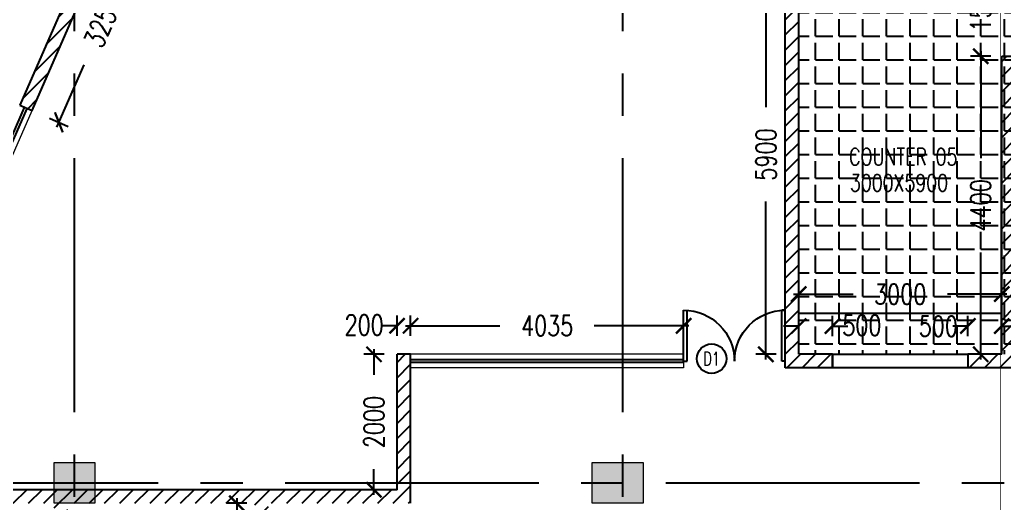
# Model space of a CAD drawing. Header units: millimetres. Extents: x -2076597 to 16308595, y -4402071 to 17875273.
# Drawn here: x -2051059 to -2036510, y -4215911 to -4208771 of the extents above; entities that cross this region are included whole.
import ezdxf
from ezdxf.enums import TextEntityAlignment as Align
from ezdxf.lldxf.tags import DXFTag

# ---------------------------------------------------------------- set-up
doc = ezdxf.new("R2010")
doc.units = ezdxf.units.MM
doc.linetypes.add('CENTER', pattern=[50.8, 31.75, -6.35, 6.35, -6.35])
doc.linetypes.add('CENTER2', pattern=[1.125, 0.75, -0.125, 0.125, -0.125])
for name, color, linetype, lineweight in [('A- GLAZING', 5, 'Continuous', 9), ('A- REF LINES', 5, 'Continuous', 9), ('A-COL HATCH', 252, 'Continuous', 9), ('A-ELEV FINEWALL', 6, 'Continuous', 9), ('S-COLS', 7, 'Continuous', 9)]:
    doc.layers.add(name, color=color, linetype=linetype, lineweight=lineweight)
for name, color, linetype in [('A-DIMS', 4, 'Continuous'), ('a-door', 1, 'Continuous'), ('A-GRID', 8, 'CENTER'), ('A-PARAPET WALL', 4, 'Continuous'), ('A-SCHED', 1, 'Continuous'), ('A-SLAB SINING', 252, 'Continuous'), ('A-SLABS', 1, 'Continuous'), ('A-TXTROOM', 3, 'Continuous'), ('A-WALL', 2, 'Continuous'), ('A-WALL HATCH', 8, 'Continuous'), ('S-GRID', 252, 'CENTER2')]:
    doc.layers.add(name, color=color, linetype=linetype)
doc.styles.add('ROMANS', font='romans.shx', dxfattribs={"width": 0.75})
tags = doc.linetypes.add('Sheet-A1-BLOCK-12$0$DASHDOT2', pattern=[0.5, 0.25, -0.125, 0, -0.125]).pattern_tags.tags
tags[10:11] = [DXFTag(74, 4), DXFTag(75, 0), DXFTag(340, '0'), DXFTag(46, 1.0), DXFTag(50, 0.0), DXFTag(44, 0.0), DXFTag(45, 0.0)]
tags[8:9] = [DXFTag(74, 4), DXFTag(75, 0), DXFTag(340, '0'), DXFTag(46, 1.0), DXFTag(50, 0.0), DXFTag(44, 0.0), DXFTag(45, 0.0)]
tags[6:7] = [DXFTag(74, 4), DXFTag(75, 0), DXFTag(340, '0'), DXFTag(46, 1.0), DXFTag(50, 0.0), DXFTag(44, 0.0), DXFTag(45, 0.0)]
tags[4:5] = [DXFTag(74, 4), DXFTag(75, 0), DXFTag(340, '0'), DXFTag(46, 1.0), DXFTag(50, 0.0), DXFTag(44, 0.0), DXFTag(45, 0.0)]
doc.dimstyles.new('DIMM-100', dxfattribs={"dimscale": 150, "dimtxt": 2, "dimasz": 1.5, "dimexe": 1, "dimexo": 0, "dimgap": 2, "dimtad": 0, "dimtoh": 1, "dimdec": 0, "dimzin": 0, "dimdsep": 46, "dimtxsty": 'ROMANS', "dimblk": 'ARCHTICK', "dimcen": 1.5, "dimdle": 0.5, "dimclrd": 8, "dimclre": 8, "dimclrt": 256, "dimazin": 0, "dimtfac": 1, "dimtdec": 0, "dimtix": 1, "dimtofl": 0, "dimtmove": 2, "dimatfit": 3, "dimldrblk": 'DOT', "dimfxl": 0, "dimtolj": 1, "dimtzin": 0, "dimarcsym": 0})
pattern_1 = [(45, (-2740619.58, -3139859.15), (-112.253202, 112.253202), [])]

# ---------------------------------------------------------------- blocks, each defined once
blk = doc.blocks.new('Double-Flush - 1500 2-565315-1_ first floor')
at = {"layer": 'a-door'}
for p, q in [((-750, 850), (-699, 850)), ((-750, 100), (-750, 850)), ((-699, 100), (-699, 850)), ((699, 100), (699, 848)), ((750, 100), (750, 850)), ((-750, 100), (-699, 100)), ((750, 100), (699, 100))]:
    blk.add_line(p, q, dxfattribs=at)
for centre, start, end in [((-750, 100), 0, 90), ((750, 100), 90, 180)]:
    blk.add_arc(centre, 750, start, end, dxfattribs=at)
blk = doc.blocks.new('_ArchTick')
at = {"color": 0, "linetype": 'ByBlock', "const_width": 0.15}
blk.add_lwpolyline([(-0.5, -0.5), (0.5, 0.5)], dxfattribs=at)
blk = doc.blocks.new('*D466')
at = {"layer": 'A-DIMS', "color": 8, "lineweight": -2, "transparency": 16777216}
for p, q in [((-2037048, -4213443), (-2037048, -4213143)), ((-2036548, -4213443), (-2036548, -4213143)), ((-2037048, -4213293), (-2037273, -4213293)), ((-2036548, -4213293), (-2036323, -4213293))]:
    blk.add_line(p, q, dxfattribs=at)
at = {"layer": 'Defpoints', "color": 0, "transparency": 16777216}
for p in [(-2037048, -4213293), (-2037048, -4213711), (-2036548, -4213711)]:
    blk.add_point(p, dxfattribs=at)
at = {"layer": 'A-DIMS', "color": 8, "lineweight": -2, "transparency": 16777216, "xscale": 225, "yscale": 225, "zscale": 225}
blk.add_blockref('_ArchTick', (-2037048, -4213293), dxfattribs=at)
at = {"layer": 'A-DIMS', "color": 8, "lineweight": -2, "transparency": 16777216, "xscale": 225, "yscale": 225, "zscale": 225, "rotation": 180}
blk.add_blockref('_ArchTick', (-2036548, -4213293), dxfattribs=at)
at = {"layer": 'A-DIMS', "transparency": 16777216, "insert": (-2037485, -4213296), "char_height": 300, "attachment_point": 5, "style": 'ROMANS'}
blk.add_mtext('\\A1;500', dxfattribs=at)
blk = doc.blocks.new('_Dot')
at = {"color": 0, "linetype": 'ByBlock', "lineweight": -2}
blk.add_line((-0.5, 0), (-1, 0), dxfattribs=at)
at = {"color": 0, "linetype": 'ByBlock', "const_width": 0.5}
blk.add_lwpolyline([(-0.25, 0, 1), (0.25, 0, 1)], format="xyb", close=True, dxfattribs=at)
blk = doc.blocks.new('*D467')
at = {"layer": 'A-DIMS', "color": 8, "lineweight": -2, "transparency": 16777216}
for p, q in [((-2039548, -4213443), (-2039548, -4213143)), ((-2039048, -4213443), (-2039048, -4213143)), ((-2039548, -4213293), (-2039773, -4213293)), ((-2039048, -4213293), (-2038823, -4213293))]:
    blk.add_line(p, q, dxfattribs=at)
at = {"layer": 'Defpoints', "color": 0, "transparency": 16777216}
for p in [(-2039548, -4213293), (-2039548, -4213711), (-2039048, -4213711)]:
    blk.add_point(p, dxfattribs=at)
at = {"layer": 'A-DIMS', "color": 8, "lineweight": -2, "transparency": 16777216, "xscale": 225, "yscale": 225, "zscale": 225}
blk.add_blockref('_ArchTick', (-2039548, -4213293), dxfattribs=at)
at = {"layer": 'A-DIMS', "color": 8, "lineweight": -2, "transparency": 16777216, "xscale": 225, "yscale": 225, "zscale": 225, "rotation": 180}
blk.add_blockref('_ArchTick', (-2039048, -4213293), dxfattribs=at)
at = {"layer": 'A-DIMS', "transparency": 16777216, "insert": (-2038615, -4213285), "char_height": 300, "attachment_point": 5, "style": 'ROMANS'}
blk.add_mtext('\\A1;500', dxfattribs=at)
blk = doc.blocks.new('*D468')
at = {"layer": 'A-DIMS', "color": 8, "lineweight": -2, "transparency": 16777216}
for p, q in [((-2039548, -4212973), (-2039548, -4212673)), ((-2036548, -4212973), (-2036548, -4212673)), ((-2039623, -4212823), (-2038744, -4212823)), ((-2036473, -4212823), (-2037351, -4212823))]:
    blk.add_line(p, q, dxfattribs=at)
at = {"layer": 'Defpoints', "color": 0, "transparency": 16777216}
for p in [(-2039548, -4212823), (-2039548, -4213711), (-2036548, -4213711)]:
    blk.add_point(p, dxfattribs=at)
at = {"layer": 'A-DIMS', "color": 8, "lineweight": -2, "transparency": 16777216, "xscale": 225, "yscale": 225, "zscale": 225, "rotation": 180}
blk.add_blockref('_ArchTick', (-2039548, -4212823), dxfattribs=at)
at = {"layer": 'A-DIMS', "color": 8, "lineweight": -2, "transparency": 16777216, "xscale": 225, "yscale": 225, "zscale": 225}
blk.add_blockref('_ArchTick', (-2036548, -4212823), dxfattribs=at)
at = {"layer": 'A-DIMS', "transparency": 16777216, "insert": (-2038048, -4212823), "char_height": 300, "attachment_point": 5, "style": 'ROMANS'}
blk.add_mtext('\\A1;3000', dxfattribs=at)
blk = doc.blocks.new('*D469')
at = {"layer": 'A-DIMS', "color": 8, "lineweight": -2, "transparency": 16777216}
for p, q in [((-2036709, -4209311), (-2037009, -4209311)), ((-2036859, -4209236), (-2036859, -4210814)), ((-2036859, -4213786), (-2036859, -4212207)), ((-2036709, -4213711), (-2037009, -4213711))]:
    blk.add_line(p, q, dxfattribs=at)
at = {"layer": 'Defpoints', "color": 0, "transparency": 16777216}
for p in [(-2036859, -4209311), (-2036548, -4209311), (-2036548, -4213711)]:
    blk.add_point(p, dxfattribs=at)
at = {"layer": 'A-DIMS', "color": 8, "lineweight": -2, "transparency": 16777216, "xscale": 225, "yscale": 225, "zscale": 225}
for p, rotation in [((-2036859, -4209311), 90), ((-2036859, -4213711), 270)]:
    blk.add_blockref('_ArchTick', p, dxfattribs=dict(at, rotation=rotation))
at = {"layer": 'A-DIMS', "transparency": 16777216, "insert": (-2036859, -4211511), "char_height": 300, "attachment_point": 5, "rotation": 90, "style": 'ROMANS'}
blk.add_mtext('\\A1;4400', dxfattribs=at)
blk = doc.blocks.new('*D524')
at = {"layer": 'A-DIMS', "color": 8, "lineweight": -2, "transparency": 16777216}
for p, q in [((-2036859, -4207811), (-2036859, -4207586)), ((-2036709, -4207811), (-2037009, -4207811)), ((-2036709, -4209311), (-2037009, -4209311)), ((-2036859, -4209311), (-2036859, -4209536))]:
    blk.add_line(p, q, dxfattribs=at)
at = {"layer": 'Defpoints', "color": 0, "transparency": 16777216}
for p in [(-2036859, -4207811), (-2036548, -4207811), (-2036548, -4209311)]:
    blk.add_point(p, dxfattribs=at)
at = {"layer": 'A-DIMS', "color": 8, "lineweight": -2, "transparency": 16777216, "xscale": 225, "yscale": 225, "zscale": 225}
for p, rotation in [((-2036859, -4207811), 270), ((-2036859, -4209311), 90)]:
    blk.add_blockref('_ArchTick', p, dxfattribs=dict(at, rotation=rotation))
at = {"layer": 'A-DIMS', "transparency": 16777216, "insert": (-2036859, -4208561), "char_height": 300, "attachment_point": 5, "rotation": 90, "style": 'ROMANS'}
blk.add_mtext('\\A1;1500', dxfattribs=at)
blk = doc.blocks.new('SOP')
at = {"layer": 'A-SCHED', "color": 8}
blk.add_circle((0, 0), 218, dxfattribs=at)
at = {"layer": 'A-SCHED', "style": 'ROMANS', "width": 0.7}
blk.add_attdef('D2', text='', height=200, dxfattribs=at).set_placement((0, 0), align=Align.MIDDLE_CENTER)
blk = doc.blocks.new('*D571')
at = {"layer": 'A-DIMS', "color": 8, "lineweight": -2, "transparency": 16777216}
for p, q in [((-2049145, -4207241), (-2049548, -4208160)), ((-2049313, -4207249), (-2049038, -4207370)), ((-2050510, -4210355), (-2050107, -4209436)), ((-2050617, -4210226), (-2050342, -4210347))]:
    blk.add_line(p, q, dxfattribs=at)
at = {"layer": 'Defpoints', "color": 0, "transparency": 16777216}
for p in [(-2049571, -4207136), (-2050875, -4210113), (-2050480, -4210286)]:
    blk.add_point(p, dxfattribs=at)
at = {"layer": 'A-DIMS', "color": 8, "lineweight": -2, "transparency": 16777216, "xscale": 225, "yscale": 225, "zscale": 225}
for p, rotation in [((-2049175, -4207310), 66.33601297020329), ((-2050480, -4210286), 246.3360129702033)]:
    blk.add_blockref('_ArchTick', p, dxfattribs=dict(at, rotation=rotation))
at = {"layer": 'A-DIMS', "transparency": 16777216, "insert": (-2049828, -4208798), "char_height": 300, "attachment_point": 5, "rotation": 66.336, "style": 'ROMANS'}
blk.add_mtext('\\A1;3250', dxfattribs=at)
blk = doc.blocks.new('*D572')
at = {"layer": 'A-DIMS', "color": 8, "lineweight": -2, "transparency": 16777216}
for p, q in [((-2045824, -4213636), (-2045824, -4214014)), ((-2045674, -4213711), (-2045974, -4213711)), ((-2045824, -4215786), (-2045824, -4215407)), ((-2045674, -4215711), (-2045974, -4215711))]:
    blk.add_line(p, q, dxfattribs=at)
at = {"layer": 'Defpoints', "color": 0, "transparency": 16777216}
for p in [(-2045824, -4213711), (-2045483, -4213711), (-2045483, -4215711)]:
    blk.add_point(p, dxfattribs=at)
at = {"layer": 'A-DIMS', "color": 8, "lineweight": -2, "transparency": 16777216, "xscale": 225, "yscale": 225, "zscale": 225}
for p, rotation in [((-2045824, -4213711), 90), ((-2045824, -4215711), 270)]:
    blk.add_blockref('_ArchTick', p, dxfattribs=dict(at, rotation=rotation))
at = {"layer": 'A-DIMS', "transparency": 16777216, "insert": (-2045824, -4214711), "char_height": 300, "attachment_point": 5, "rotation": 90, "style": 'ROMANS'}
blk.add_mtext('\\A1;2000', dxfattribs=at)
blk = doc.blocks.new('*D573')
at = {"layer": 'A-DIMS', "color": 8, "lineweight": -2, "transparency": 16777216}
for p, q in [((-2045483, -4213440), (-2045483, -4213140)), ((-2045283, -4213440), (-2045283, -4213140)), ((-2045483, -4213290), (-2045708, -4213290)), ((-2045283, -4213290), (-2045058, -4213290))]:
    blk.add_line(p, q, dxfattribs=at)
at = {"layer": 'Defpoints', "color": 0, "transparency": 16777216}
for p in [(-2045283, -4213290), (-2045483, -4213711), (-2045283, -4213711)]:
    blk.add_point(p, dxfattribs=at)
at = {"layer": 'A-DIMS', "color": 8, "lineweight": -2, "transparency": 16777216, "xscale": 225, "yscale": 225, "zscale": 225}
blk.add_blockref('_ArchTick', (-2045483, -4213290), dxfattribs=at)
at = {"layer": 'A-DIMS', "color": 8, "lineweight": -2, "transparency": 16777216, "xscale": 225, "yscale": 225, "zscale": 225, "rotation": 180}
blk.add_blockref('_ArchTick', (-2045283, -4213290), dxfattribs=at)
at = {"layer": 'A-DIMS', "transparency": 16777216, "insert": (-2045969, -4213280), "char_height": 300, "attachment_point": 5, "style": 'ROMANS'}
blk.add_mtext('\\A1;200', dxfattribs=at)
blk = doc.blocks.new('*D574')
at = {"layer": 'A-DIMS', "color": 8, "lineweight": -2, "transparency": 16777216}
for p, q in [((-2045283, -4213440), (-2045283, -4213140)), ((-2041248, -4213440), (-2041248, -4213140)), ((-2045358, -4213290), (-2043962, -4213290)), ((-2041173, -4213290), (-2042569, -4213290))]:
    blk.add_line(p, q, dxfattribs=at)
at = {"layer": 'Defpoints', "color": 0, "transparency": 16777216}
for p in [(-2041248, -4213290), (-2045283, -4213711), (-2041248, -4213711)]:
    blk.add_point(p, dxfattribs=at)
at = {"layer": 'A-DIMS', "color": 8, "lineweight": -2, "transparency": 16777216, "xscale": 225, "yscale": 225, "zscale": 225, "rotation": 180}
blk.add_blockref('_ArchTick', (-2045283, -4213290), dxfattribs=at)
at = {"layer": 'A-DIMS', "color": 8, "lineweight": -2, "transparency": 16777216, "xscale": 225, "yscale": 225, "zscale": 225}
blk.add_blockref('_ArchTick', (-2041248, -4213290), dxfattribs=at)
at = {"layer": 'A-DIMS', "transparency": 16777216, "insert": (-2043265, -4213290), "char_height": 300, "attachment_point": 5, "style": 'ROMANS'}
blk.add_mtext('\\A1;4035', dxfattribs=at)
blk = doc.blocks.new('*D578')
at = {"layer": 'A-DIMS', "color": 8, "lineweight": -2, "transparency": 16777216}
for p, q in [((-2039883, -4207811), (-2040183, -4207811)), ((-2040033, -4207736), (-2040033, -4210064)), ((-2040033, -4213786), (-2040033, -4211457)), ((-2039883, -4213711), (-2040183, -4213711))]:
    blk.add_line(p, q, dxfattribs=at)
at = {"layer": 'Defpoints', "color": 0, "transparency": 16777216}
for p in [(-2039748, -4207811), (-2040033, -4213711), (-2039748, -4213711)]:
    blk.add_point(p, dxfattribs=at)
at = {"layer": 'A-DIMS', "color": 8, "lineweight": -2, "transparency": 16777216, "xscale": 225, "yscale": 225, "zscale": 225}
for p, rotation in [((-2040033, -4207811), 90), ((-2040033, -4213711), 270)]:
    blk.add_blockref('_ArchTick', p, dxfattribs=dict(at, rotation=rotation))
at = {"layer": 'A-DIMS', "transparency": 16777216, "insert": (-2040033, -4210761), "char_height": 300, "attachment_point": 5, "rotation": 90, "style": 'ROMANS'}
blk.add_mtext('\\A1;5900', dxfattribs=at)
blk = doc.blocks.new('*D594')
at = {"layer": 'A-DIMS', "color": 8, "lineweight": -2, "transparency": 16777216}
for p, q in [((-2047850, -4215836), (-2047850, -4216314)), ((-2047700, -4215911), (-2048000, -4215911)), ((-2047850, -4218186), (-2047850, -4217707)), ((-2047700, -4218111), (-2048000, -4218111))]:
    blk.add_line(p, q, dxfattribs=at)
at = {"layer": 'Defpoints', "color": 0, "transparency": 16777216}
for p in [(-2047583, -4215911), (-2047850, -4218111), (-2047583, -4218111)]:
    blk.add_point(p, dxfattribs=at)
at = {"layer": 'A-DIMS', "color": 8, "lineweight": -2, "transparency": 16777216, "xscale": 225, "yscale": 225, "zscale": 225}
for p, rotation in [((-2047850, -4215911), 90), ((-2047850, -4218111), 270)]:
    blk.add_blockref('_ArchTick', p, dxfattribs=dict(at, rotation=rotation))
at = {"layer": 'A-DIMS', "transparency": 16777216, "insert": (-2047850, -4217011), "char_height": 300, "attachment_point": 5, "rotation": 90, "style": 'ROMANS'}
blk.add_mtext('\\A1;2200', dxfattribs=at)
blk = doc.blocks.new('COLUMN 1')
at = {"layer": 'A-COL HATCH'}
for points in [[(686386.2, -1003174.1), (685786.2, -1003174.1), (685786.2, -1002574.1), (686386.2, -1002574.1)], [(694486.2, -1003174.1), (693736.2, -1003174.1), (693736.2, -1002574.1), (694486.2, -1002574.1)]]:
    blk.add_hatch(color=256, dxfattribs=at).paths.add_polyline_path(points)
at = {"layer": 'S-COLS'}
for points in [[(686386.2, -1003174.1), (685786.2, -1003174.1), (685786.2, -1002574.1), (686386.2, -1002574.1)], [(694486.2, -1003174.1), (693736.2, -1003174.1), (693736.2, -1002574.1), (694486.2, -1002574.1)]]:
    blk.add_lwpolyline(points, close=True, dxfattribs=at)
at = {"layer": 'S-GRID', "ltscale": 5000}
for p, q in [((686086.2, -1035578.8), (686086.2, -974750.2)), ((694186.2, -1035578.8), (694186.2, -974750.2)), ((661071.4, -1002874.1), (726350.7, -1002874.1))]:
    blk.add_line(p, q, dxfattribs=at)
blk = doc.blocks.new('SEC LINES')
at = {"layer": 'A-ELEV FINEWALL', "color": 7, "linetype": 'Sheet-A1-BLOCK-12$0$DASHDOT2', "ltscale": 4000, "const_width": 10}
blk.add_lwpolyline([(-3838666, -18329573), (-3838666, -18385694)], dxfattribs=at)

msp = doc.modelspace()

# ---------------------------------------------------------------- hatches: boundary and pattern name
at = {"layer": 'A-SLAB SINING'}
h = msp.add_hatch(dxfattribs=at)
h.set_pattern_fill('ANGLE', color=256, scale=50)
h.set_pattern_definition([(0, (1802100.65, 14255482.13), (0, 349.25), [254, -95.25]), (90, (1802100.65, 14255482.13), (-349.25, 2e-14), [254, -95.25])])
h.paths.add_polyline_path([(-2028447.9, -4213710.5), (-2039547.9, -4213710.5), (-2039547.9, -4207810.5), (-2028447.9, -4207810.5)])
h.paths.add_polyline_path([(-2031447.9, -4207810.5), (-2029597.9, -4207810.5), (-2029597.9, -4207110.5), (-2031447.9, -4207110.5)])
h.paths.add_polyline_path([(-2029597.9, -4209610.5), (-2028447.9, -4209610.5), (-2028447.9, -4207810.5), (-2029597.9, -4207810.5)])
at = {"layer": 'A-WALL HATCH'}
h = msp.add_hatch(dxfattribs=at)
h.set_pattern_fill('ANSI31', color=256, scale=50)
h.set_pattern_definition(pattern_1)
h.paths.add_polyline_path([(-2049570.9, -4207136.3), (-2049754.1, -4207056), (-2051058.6, -4210032.8), (-2050875.4, -4210113)])
h.paths.add_polyline_path([(-2045447.9, -4198760.5), (-2045447.9, -4198560.5), (-2046031.2, -4198560.5), (-2047345.9, -4201560.5), (-2047162.7, -4201640.8), (-2045900.5, -4198760.5)])
h.paths.add_polyline_path([(-2041847.9, -4198760.5), (-2041847.9, -4198560.5), (-2043247.9, -4198560.5), (-2043247.9, -4198760.5)])
h.paths.add_polyline_path([(-2039647.9, -4198560.5), (-2039647.9, -4198760.5), (-2033347.9, -4198760.5), (-2033347.9, -4205460.5), (-2028247.9, -4205460.5), (-2028247.9, -4205260.5), (-2033147.9, -4205260.5), (-2033147.9, -4198560.5)])
h = msp.add_hatch(dxfattribs=at)
h.set_pattern_fill('ANSI31', color=256, scale=50)
h.set_pattern_definition(pattern_1)
h.paths.add_polyline_path([(-2034347.9, -4207610.5), (-2041847.9, -4207610.5), (-2041847.9, -4207810.5), (-2039747.9, -4207810.5), (-2039747.9, -4213910.5), (-2039047.9, -4213910.5), (-2039047.9, -4213710.5), (-2039547.9, -4213710.5), (-2039547.9, -4207810.5), (-2034347.9, -4207810.5)])
h.paths.add_polyline_path([(-2034047.9, -4209310.5), (-2036547.9, -4209310.5), (-2036547.9, -4213710.5), (-2037047.9, -4213710.5), (-2037047.9, -4213910.5), (-2034047.9, -4213910.5), (-2034047.9, -4213710.5), (-2036347.9, -4213710.5), (-2036347.9, -4209510.5), (-2034047.9, -4209510.5)])
h.paths.add_polyline_path([(-2033147.9, -4209310.5), (-2034047.9, -4209310.5), (-2034047.9, -4209510.5), (-2033147.9, -4209510.5)])
h.paths.add_polyline_path([(-2033747.9, -4213710.5), (-2034047.9, -4213710.5), (-2034047.9, -4213910.5), (-2033747.9, -4213910.5)])
h.paths.add_polyline_path([(-2031447.9, -4209310.5), (-2031647.9, -4209310.5), (-2031647.9, -4213910.5), (-2030947.9, -4213910.5), (-2030947.9, -4213710.5), (-2031447.9, -4213710.5)], flags=17)
h.paths.add_polyline_path([(-2028447.9, -4208610.5), (-2029497.9, -4208610.5), (-2029497.9, -4207810.5), (-2028447.9, -4207810.5)], flags=16)
h.paths.add_polyline_path([(-2028447.9, -4207610.5), (-2029397.9, -4207610.5), (-2029397.9, -4207110.5), (-2028447.9, -4207110.5)], flags=16)
h.paths.add_polyline_path([(-2028247.9, -4207610.5), (-2028447.9, -4207610.5), (-2028447.9, -4207110.5), (-2028247.9, -4207110.5), (-2028247.9, -4206960.5), (-2028447.9, -4206960.5), (-2028447.9, -4207010.5), (-2031647.9, -4207010.5), (-2031647.9, -4207810.5), (-2031447.9, -4207810.5), (-2031447.9, -4207110.5), (-2029597.9, -4207110.5), (-2029597.9, -4208810.5), (-2028447.9, -4208810.5), (-2028447.9, -4213710.5), (-2028947.9, -4213710.5), (-2028947.9, -4213910.5), (-2028247.9, -4213910.5), (-2028247.9, -4208610.5), (-2028447.9, -4208610.5), (-2028447.9, -4207810.5), (-2028247.9, -4207810.5)])
h = msp.add_hatch(dxfattribs=at)
h.set_pattern_fill('ANSI31', color=256, scale=50)
h.set_pattern_definition(pattern_1)
h.paths.add_polyline_path([(-2053416, -4215910.5), (-2050547.9, -4215910.5), (-2050547.9, -4221910.5), (-2050347.9, -4221910.5), (-2050347.9, -4215910.5), (-2047583.1, -4215910.5), (-2047583.1, -4218110.5), (-2046983.1, -4218110.5), (-2046983.1, -4217910.5), (-2047383.1, -4217910.5), (-2047383.1, -4215910.5), (-2045283.1, -4215910.5), (-2045283.1, -4213710.5), (-2045483.1, -4213710.5), (-2045483.1, -4215710.5), (-2053328.3, -4215710.5), (-2053283.6, -4215608.5), (-2053466.8, -4215528.2), (-2054771.3, -4218505), (-2054588.1, -4218585.2)])

# ---------------------------------------------------------------- linework, layer by layer
at = {"layer": 'A- GLAZING'}
for p, q in [((-2053283.6, -4215608.5), (-2050875.4, -4210113)), ((-2041247.9, -4213710.5), (-2045283.1, -4213710.5)), ((-2041247.9, -4213710.5), (-2041247.9, -4213910.5)), ((-2041247.9, -4213910.5), (-2045283.1, -4213910.5))]:
    msp.add_line(p, q, dxfattribs=at)
at = {"layer": 'A-PARAPET WALL'}
for p, q in [((-2053393.6, -4215560.4), (-2050985.3, -4210064.9)), ((-2053356.9, -4215576.4), (-2050948.7, -4210080.9)), ((-2041247.9, -4213790.5), (-2045283.1, -4213790.5)), ((-2041247.9, -4213830.5), (-2045283.1, -4213830.5))]:
    msp.add_line(p, q, dxfattribs=at)
at = {"layer": 'A-SLABS'}
msp.add_line((-2036547.9, -4213110.5), (-2039547.9, -4213110.5), dxfattribs=at)
msp.add_lwpolyline([(-2039047.9, -4213710.5), (-2037047.9, -4213710.5), (-2037047.9, -4213910.5), (-2039047.9, -4213910.5)], close=True, dxfattribs=at)
at = {"layer": 'A-WALL'}
for p, q in [((-2049754.1, -4207056), (-2051058.6, -4210032.8)), ((-2050875.4, -4210113), (-2049570.9, -4207136.3)), ((-2039747.9, -4213910.5), (-2039747.9, -4207810.5)), ((-2039547.9, -4213710.5), (-2039547.9, -4207810.5)), ((-2036547.9, -4213710.5), (-2036547.9, -4209310.5)), ((-2036547.9, -4209310.5), (-2033147.9, -4209310.5)), ((-2051058.6, -4210032.8), (-2050875.4, -4210113)), ((-2045283.1, -4213710.5), (-2045483.1, -4213710.5)), ((-2045483.1, -4215710.5), (-2045483.1, -4213710.5)), ((-2045283.1, -4215910.5), (-2045283.1, -4213710.5)), ((-2039047.9, -4213710.5), (-2039547.9, -4213710.5)), ((-2039047.9, -4213710.5), (-2039047.9, -4213910.5)), ((-2036547.9, -4213710.5), (-2037047.9, -4213710.5)), ((-2037047.9, -4213710.5), (-2037047.9, -4213910.5)), ((-2039047.9, -4213910.5), (-2039747.9, -4213910.5)), ((-2033747.9, -4213910.5), (-2037047.9, -4213910.5)), ((-2045483.1, -4215710.5), (-2053328.3, -4215710.5))]:
    msp.add_line(p, q, dxfattribs=at)

# ---------------------------------------------------------------- block references
at = {"layer": 'A- REF LINES'}
msp.add_blockref('SEC LINES', (1802100.7, 14138502.7), dxfattribs=at)
at = {"layer": 'a-door', "xscale": -1}
msp.add_blockref('Double-Flush - 1500 2-565315-1_ first floor', (-2040497.9, -4213910.5), dxfattribs=at)
at = {"layer": 'A-GRID', "color": 8}
msp.add_blockref('COLUMN 1', (-2736334, -3212736.4), dxfattribs=at)
at = {"layer": 'A-SCHED'}
msp.add_blockref('SOP', (-2040834.9, -4213775.5), dxfattribs=at).add_auto_attribs({'D2': 'D1'})

# ---------------------------------------------------------------- texts
at = {"layer": 'A-TXTROOM', "char_height": 250.28, "width": 3684.893, "attachment_point": 1, "style": 'ROMANS'}
for s, insert in [('COUNTER 05', (-2038803.5, -4210667.9, 0)), ('3000X5900', (-2038790.5, -4211055.6, 0))]:
    msp.add_mtext(s, dxfattribs=dict(at, insert=insert))

# ---------------------------------------------------------------- dimensions: what is measured, and where the dimension line sits
at = {"layer": 'A-DIMS'}
for p1, p2, distance, picture, middle in [((-2049570.9, -4207136.3), (-2050875.4, -4210113), 431.9, '*D571', (-2049827.6, -4208798)), ((-2039747.9, -4207810.5), (-2039747.9, -4213710.5), -285.2, '*D578', (-2040033, -4210760.5)), ((-2045283.1, -4213710.5), (-2041247.9, -4213710.5), 421, '*D574', (-2043265.5, -4213289.6)), ((-2045483.1, -4215710.5), (-2045483.1, -4213710.5), 340.5, '*D572', (-2045823.6, -4214710.5)), ((-2047583.1, -4215910.5), (-2047583.1, -4218110.5), -266.7, '*D594', (-2047849.8, -4217010.5))]:
    dim = msp.add_aligned_dim(p1=p1, p2=p2, distance=distance, dimstyle='DIMM-100', override={"dimfxlon": 1}, dxfattribs=at)
    dim.commit()
    dim.dimension.update_dxf_attribs({"geometry": picture, "text_midpoint": middle})
for base, p1, p2, picture, middle in [((-2036859.2, -4207810.5), (-2036547.9, -4209310.5), (-2036547.9, -4207810.5), '*D524', (-2036859.2, -4208560.5)), ((-2036859.2, -4209310.5), (-2036547.9, -4213710.5), (-2036547.9, -4209310.5), '*D469', (-2036859.2, -4211510.5))]:
    dim = msp.add_linear_dim(base=base, p1=p1, p2=p2, angle=90, dimstyle='DIMM-100', override={"dimfxlon": 1}, dxfattribs=at)
    dim.commit()
    dim.dimension.update_dxf_attribs({"geometry": picture, "text_midpoint": middle})
dim = msp.add_linear_dim(base=(-2039547.9, -4212823.4), p1=(-2036547.9, -4213710.5), p2=(-2039547.9, -4213710.5), dimstyle='DIMM-100', override={"dimfxlon": 1}, dxfattribs=at)
dim.commit()
dim.dimension.update_dxf_attribs({"geometry": '*D468', "text_midpoint": (-2038047.9, -4212823.4)})
dim = msp.add_linear_dim(base=(-2045283.1, -4213289.6), p1=(-2045483.1, -4213710.5), p2=(-2045283.1, -4213710.5), angle=0, dimstyle='DIMM-100', override={"dimfxlon": 1}, dxfattribs=at)
dim.commit()
dim.dimension.update_dxf_attribs({"geometry": '*D573', "text_midpoint": (-2045969, -4213279.6), "dimtype": 129})
for base, p1, p2, picture, middle in [((-2039547.9, -4213292.8), (-2039047.9, -4213710.5), (-2039547.9, -4213710.5), '*D467', (-2038615.3, -4213285.1)), ((-2037047.9, -4213292.8), (-2036547.9, -4213710.5), (-2037047.9, -4213710.5), '*D466', (-2037485.3, -4213295.5))]:
    dim = msp.add_linear_dim(base=base, p1=p1, p2=p2, dimstyle='DIMM-100', override={"dimfxlon": 1}, dxfattribs=at)
    dim.commit()
    dim.dimension.update_dxf_attribs({"geometry": picture, "text_midpoint": middle, "dimtype": 128})

doc.saveas('drawing.dxf')
